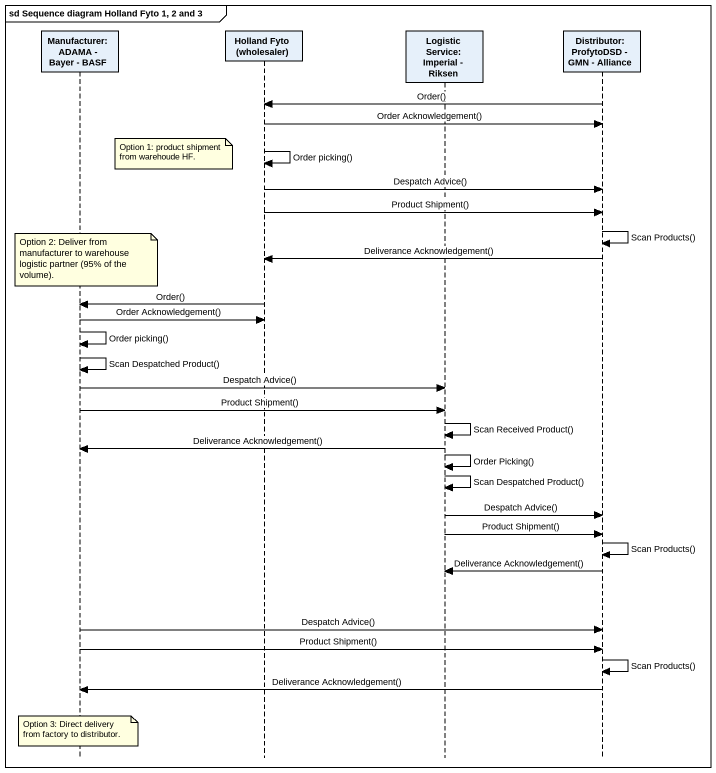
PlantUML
@startuml
mainframe sd Sequence diagram Holland Fyto 1, 2 and 3
hide footbox
participant "Manufacturer: ADAMA - Bayer - BASF" as Manufacturer_ADAMA_Bayer
participant "Holland Fyto (wholesaler)" as Holland_Fyto_wholesaler
participant "Logistic Service: Imperial - Riksen" as Logistic_Service_Imperial
participant "Distributor: ProfytoDSD - GMN - Alliance" as Distributor_ProfytoDSD_GMN

Distributor_ProfytoDSD_GMN -> Holland_Fyto_wholesaler : Order()
Holland_Fyto_wholesaler -> Distributor_ProfytoDSD_GMN : Order Acknowledgement()
Holland_Fyto_wholesaler -> Holland_Fyto_wholesaler : Order picking()
note left of Holland_Fyto_wholesaler : Option 1: product shipment from warehoude HF.
Holland_Fyto_wholesaler -> Distributor_ProfytoDSD_GMN : Despatch Advice()
Holland_Fyto_wholesaler -> Distributor_ProfytoDSD_GMN : Product Shipment()
Distributor_ProfytoDSD_GMN -> Distributor_ProfytoDSD_GMN : Scan Products()
Distributor_ProfytoDSD_GMN -> Holland_Fyto_wholesaler : Deliverance Acknowledgement()
note over Manufacturer_ADAMA_Bayer : Option 2: Deliver from manufacturer to warehouse logistic partner (95% of the volume).
Holland_Fyto_wholesaler -> Manufacturer_ADAMA_Bayer : Order()
Manufacturer_ADAMA_Bayer -> Holland_Fyto_wholesaler : Order Acknowledgement()
Manufacturer_ADAMA_Bayer -> Manufacturer_ADAMA_Bayer : Order picking()
Manufacturer_ADAMA_Bayer -> Manufacturer_ADAMA_Bayer : Scan Despatched Product()
Manufacturer_ADAMA_Bayer -> Logistic_Service_Imperial : Despatch Advice()
Manufacturer_ADAMA_Bayer -> Logistic_Service_Imperial : Product Shipment()
Logistic_Service_Imperial -> Logistic_Service_Imperial : Scan Received Product()
Logistic_Service_Imperial -> Manufacturer_ADAMA_Bayer : Deliverance Acknowledgement()
Logistic_Service_Imperial -> Logistic_Service_Imperial : Order Picking()
Logistic_Service_Imperial -> Logistic_Service_Imperial : Scan Despatched Product()
Logistic_Service_Imperial -> Distributor_ProfytoDSD_GMN : Despatch Advice()
Logistic_Service_Imperial -> Distributor_ProfytoDSD_GMN : Product Shipment()
Distributor_ProfytoDSD_GMN -> Distributor_ProfytoDSD_GMN : Scan Products()
Distributor_ProfytoDSD_GMN -> Logistic_Service_Imperial : Deliverance Acknowledgement()
Manufacturer_ADAMA_Bayer -> Distributor_ProfytoDSD_GMN : Despatch Advice()
Manufacturer_ADAMA_Bayer -> Distributor_ProfytoDSD_GMN : Product Shipment()
Distributor_ProfytoDSD_GMN -> Distributor_ProfytoDSD_GMN : Scan Products()
Distributor_ProfytoDSD_GMN -> Manufacturer_ADAMA_Bayer : Deliverance Acknowledgement()
note over Manufacturer_ADAMA_Bayer : Option 3: Direct delivery from factory to distributor.
@enduml
